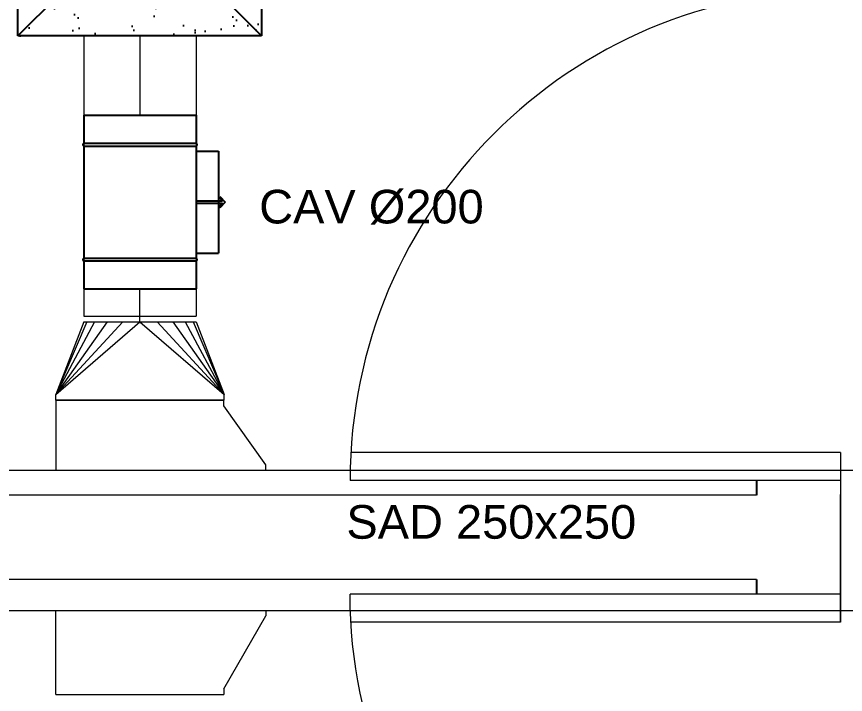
# Model space of a CAD drawing. Extents: x -57174 to 10055, y -18330 to 89882.
# Drawn here: x -39319 to -37840, y 67728 to 68938 of the extents above; entities that cross this region are included whole.
import ezdxf
from ezdxf.enums import TextEntityAlignment as Align

# ---------------------------------------------------------------- set-up
doc = ezdxf.new("R2010")
doc.units = 0
doc.header["$LTSCALE"] = 50
doc.header["$MEASUREMENT"] = 0
doc.layers.get('0').update_dxf_attribs({"color": 8, "linetype": 'CONTINUOUS'})
for name, color, linetype in [('CAV', 150, 'CONTINUOUS'), ('DIFF SUPPLY', 1, 'CONTINUOUS'), ('duct size', 7, 'CONTINUOUS'), ('SUPPLY', 6, 'CONTINUOUS'), ('WALL', 8, 'CONTINUOUS'), ('WINDOOW', 8, 'CONTINUOUS'), ('XREF-ARCH', 8, 'CONTINUOUS')]:
    doc.layers.add(name, color=color, linetype=linetype)
doc.styles.add('ARIAL', font='arial.ttf')
doc.styles.add('STYLE1', font='arial.ttf')

# ---------------------------------------------------------------- blocks, each defined once
blk = doc.blocks.new('A$C4D301BEB')
for p, q in [((-165, 242.2), (-155, 252.2)), ((-155, 252.2), (-145, 242.2)), ((-246, 200), (-246, 240)), ((-246, 240), (-64, 240)), ((-163.6, 240.8), (-165, 242.2)), ((-163.6, 240.8), (-157, 247.4)), ((-157, 200), (-157, 247.4)), ((-153, 200), (-153, 247.4)), ((-153, 247.4), (-146.4, 240.8)), ((-146.4, 240.8), (-145, 242.2)), ((-64, 200), (-64, 240)), ((-310, 200), (-260, 200)), ((-310, 0), (-310, 200)), ((-260, 0), (-260, 200)), ((-255, 200), (-55, 200)), ((-255, 0), (-255, 200)), ((-55, 0), (-55, 200)), ((-50, 200), (0, 200)), ((-50, 0), (-50, 200)), ((-50, 0), (-50, 200)), ((0, 0), (0, 200)), ((-310, 0), (-260, 0)), ((-255, 0), (-55, 0)), ((-50, 0), (0, 0))]:
    blk.add_line(p, q)
for centre, start, end in [((-257.5, 199.1), 19.4366, 160.5634), ((-52.5, 199.1), 19.4366, 160.5634), ((-257.5, 0.9), 199.4366, 340.5634), ((-52.5, 0.9), 199.4366, 340.5634)]:
    blk.add_arc(centre, 2.65, start, end)
blk = doc.blocks.new('SADIFF 435X435')
h = blk.add_hatch()
h.set_pattern_fill('AR-SAND', color=256, scale=35, style=0)
h.set_pattern_definition([(37.5, (57089.345, -106477.236), (-2.204768, 67.438832), [0, -53.2, 0, -59.5, 0, -56.875]), (7.5, (57089.345, -106477.24), (61.942185, 98.77511), [0, -28.7, 0, -47.95, 0, -18.375]), (327.5, (57046.295, -106477.236), (108.994965, 0.198067), [0, -17.5, 0, -63, 0, -82.25]), (317.5, (57046.295, -106477.24), (105.21443, 30.718645), [0, -8.75, 0, -41.3, 0, -47.25])])
h.paths.add_polyline_path([(-217.5, -217.5), (0, 0), (-217.5, 217.5)])
h.paths.add_polyline_path([(0, 0), (-217.5, -217.5), (217.5, -217.5)])
h.paths.add_polyline_path([(217.5, 217.5), (0, 0), (217.5, -217.5)])
for p, q in [((-217.5, 217.5), (217.5, 217.5)), ((-217.5, -217.5), (-217.5, 217.5)), ((217.5, 217.5), (-217.5, -217.5)), ((-217.5, 217.5), (217.5, -217.5)), ((217.5, 217.5), (217.5, -217.5)), ((217.5, -217.5), (-217.5, -217.5))]:
    blk.add_line(p, q)
at = {"style": 'STYLE1'}
blk.add_text('76', height=80, dxfattribs=at).set_placement((4.8, 120.2, 0), align=Align.CENTER)
blk = doc.blocks.new('D1')
at = {"layer": 'WINDOOW', "color": 0, "lineweight": 0}
for p, q in [((2995.306, -11647.759), (2960.363, -11647.759)), ((2995.306, -11647.759), (2995.306, -11650.759)), ((2995.306, -11649.759), (2960.306, -11649.759))]:
    blk.add_line(p, q, dxfattribs=at)
blk.add_arc((2995.306, -11649.759), 35, 90, 180, dxfattribs=at)
blk = doc.blocks.new('PLAN')
at = {"layer": 'WALL', "lineweight": 0}
for p, q in [((2550, 7814), (2550, 7511)), ((2400, 7764), (2400, 7737.5)), ((2400, 7737.5), (200, 7737.5)), ((2550, 7586), (2550, 7739)), ((2400, 7587.5), (200, 7587.5)), ((2400, 7587.5), (2400, 7561))]:
    blk.add_line(p, q, dxfattribs=at)
at = {"layer": 'WALL', "linetype": 'Continuous'}
for p, q in [((2400, 7764), (2400, 7737.5)), ((2400, 7587.5), (2400, 7561))]:
    blk.add_line(p, q, dxfattribs=at)
at = {"layer": 'WINDOOW', "lineweight": 0, "xscale": 25, "yscale": 25, "zscale": 25}
blk.add_blockref('D1', (-72332.7, 299008), dxfattribs=at)
at = {"layer": 'WINDOOW', "lineweight": 0, "xscale": -25, "yscale": 25, "zscale": 25, "rotation": 180}
blk.add_blockref('D1', (-72332.7, -283683), dxfattribs=at)

msp = doc.modelspace()

# ---------------------------------------------------------------- linework, layer by layer
at = {"layer": 'SUPPLY', "lineweight": 0}
for p, q in [((-39198.6, 68903.5, 3500), (-39198.6, 68403.1, 3500)), ((-39099, 68903.5), (-39098.6, 68761.7)), ((-39098.6, 68903.5), (-39098.6, 68761.7)), ((-38998.6, 68903.5, 3500), (-38998.6, 68403.1, 3500)), ((-39098.6, 68403.1), (-39098.6, 68451.7)), ((-39248.6, 68263.1), (-39098.6, 68393.1)), ((-39193.7, 68393.1), (-39248.6, 68263.1)), ((-39198.6, 68393.1), (-39248.6, 68263.1)), ((-39179.5, 68393.1), (-39248.6, 68263.1)), ((-39157.4, 68393.1), (-39248.6, 68263.1)), ((-39129.5, 68393.1), (-39248.6, 68263.1)), ((-39198.6, 68403.1), (-38998.6, 68403.1)), ((-39198.6, 68393.1), (-38998.6, 68393.1)), ((-39098.6, 68393.1), (-39098.6, 68403.1)), ((-39098.6, 68393.1), (-38948.6, 68263.1)), ((-39067.7, 68393.1), (-38948.6, 68263.1)), ((-39039.8, 68393.1), (-38948.6, 68263.1)), ((-39017.7, 68393.1), (-38948.6, 68263.1)), ((-39003.5, 68393.1), (-38948.6, 68263.1)), ((-38998.6, 68393.1), (-38948.6, 68263.1)), ((-39248.6, 68253.1), (-39248.6, 68263.1)), ((-38948.6, 68253.1), (-38948.6, 68263.1)), ((-39248.6, 68253.1), (-38948.6, 68253.1)), ((-39398.6, 68128.1, 3375), (-37238.1, 68128.1, 3375)), ((-39398.6, 67878.1, 3375), (-37238.1, 67878.1, 3375))]:
    msp.add_line(p, q, dxfattribs=at)
at = {"layer": 'SUPPLY', "lineweight": 0, "flags": 128}
for points, elevation in [([(-39248.5, 68253.1), (-39248.5, 68128.1)], 3562.5), ([(-38948.7, 68253.1), (-39248.5, 68253.1)], 3562.5), ([(-38948.7, 68243.1), (-38948.7, 68253.1)], 3562.5), ([(-38873.8, 68138.1), (-38948.7, 68243.1)], 3562.5), ([(-39248.5, 68128.1), (-38873.8, 68128.1)], 3562.5), ([(-38873.8, 68128.1), (-38873.8, 68138.1)], 3562.5), ([(-39248.5, 67878.1), (-38873.8, 67878.1)], 3587.2), ([(-39248.5, 67728.1), (-39248.5, 67878.1)], 3587.2), ([(-38873.8, 67878.1), (-38873.8, 67868.1)], 3587.2), ([(-38948.7, 67738.1), (-38873.8, 67868.1)], 3587.2), ([(-39248.5, 67728.1), (-38948.7, 67728.1)], 3587.2), ([(-38948.7, 67738.1), (-38948.7, 67728.1)], 3587.2)]:
    msp.add_lwpolyline(points, dxfattribs=dict(at, elevation=elevation))

# ---------------------------------------------------------------- block references
at = {"layer": 'CAV', "rotation": 270}
msp.add_blockref('A$C4D301BEB', (-39198.6, 68451.7, 3500), dxfattribs=at)
at = {"layer": 'DIFF SUPPLY', "lineweight": 0}
msp.add_blockref('SADIFF 435X435', (-39099, 69121, 2442.4), dxfattribs=at)
at = {"layer": 'XREF-ARCH', "lineweight": 0}
msp.add_blockref('PLAN', (-40398.6, 60346), dxfattribs=at)

# ---------------------------------------------------------------- texts
at = {"layer": 'duct size', "lineweight": 0, "char_height": 60, "width": 1102.594, "attachment_point": 1, "style": 'ARIAL'}
for s, insert in [('CAV %%C200', (-38885.9, 68628.6)), ('SAD 250x250', (-38730.3, 68066))]:
    msp.add_mtext(s, dxfattribs=dict(at, insert=insert))

doc.saveas('drawing.dxf')
